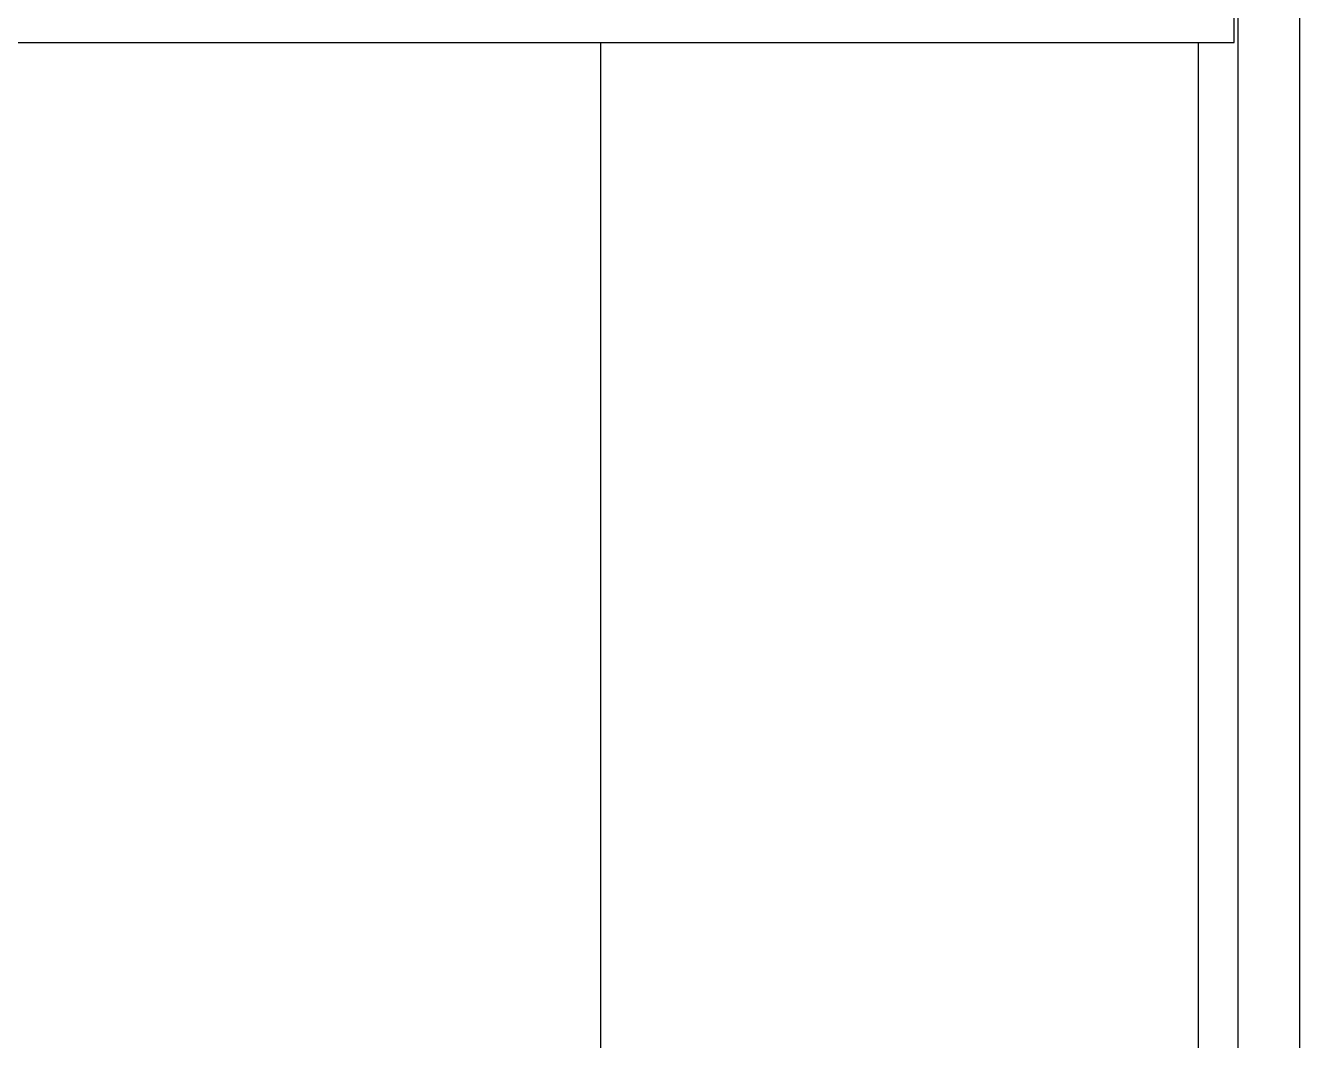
# Model space of a CAD drawing. Header units: millimetres. Extents: x 17046 to 32328, y 18593 to 29476.
# Drawn here: x 17569.93 to 17617.68, y 18927.21 to 18965.24 of the extents above; entities that cross this region are included whole.
import ezdxf

# ---------------------------------------------------------------- set-up
doc = ezdxf.new("R2010")
doc.units = ezdxf.units.MM
doc.header["$LTSCALE"] = 5
doc.layers.add('COIL-CONTROL', color=2, linetype='Continuous')
doc.layers.add('UNIT', color=6, linetype='Continuous')

msp = doc.modelspace()

# ---------------------------------------------------------------- linework, layer by layer
at = {"layer": 'COIL-CONTROL'}
msp.add_line((17617.6843, 18969.6652), (17617.6843, 18899.6605), dxfattribs=at)
at = {"layer": 'UNIT'}
for p, q in [((17615.2362, 18964.6004), (17615.2362, 18973.3122)), ((17615.3859, 18898.9392), (17615.3859, 18973.3122)), ((17332.0702, 18964.6004), (17615.2362, 18964.6004)), ((17591.5005, 18901.1546), (17591.5005, 18964.6004)), ((17613.8859, 18964.6004), (17613.8859, 18898.9392))]:
    msp.add_line(p, q, dxfattribs=at)

doc.saveas('drawing.dxf')
